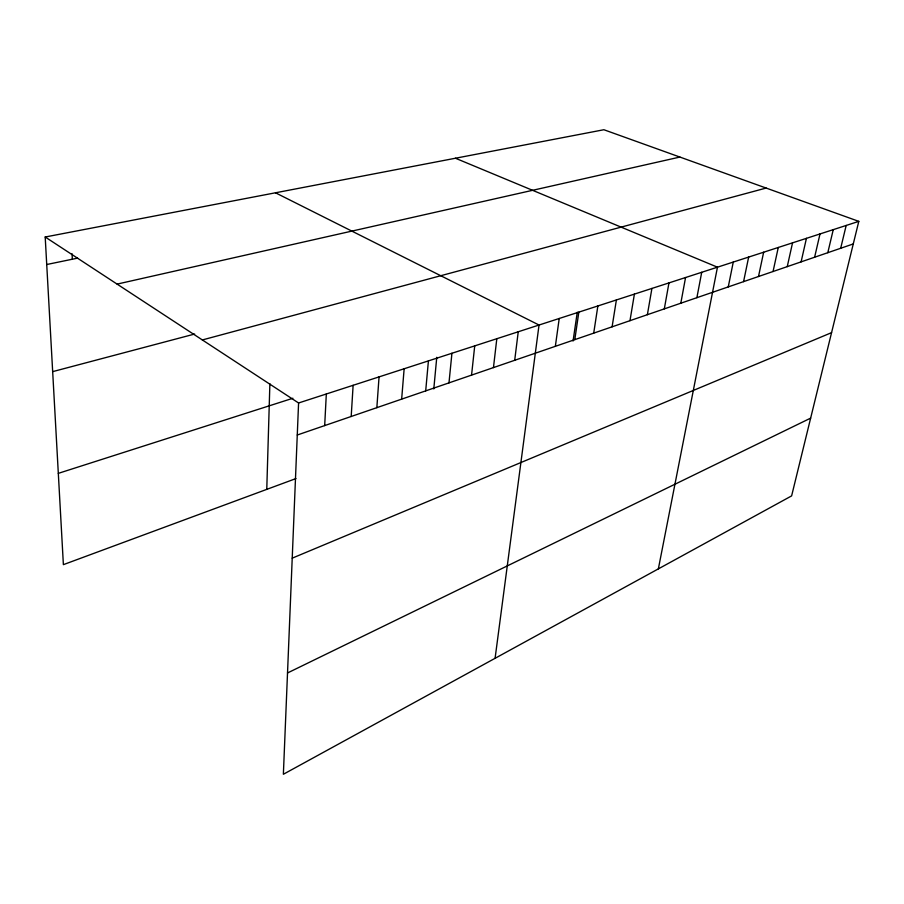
<?xml version="1.0" encoding="UTF-8"?>
<svg xmlns="http://www.w3.org/2000/svg" width="904" height="904" viewBox="0 0 904 904"><rect width="100%" height="100%" fill="white"/><g stroke="black" fill="none" stroke-linecap="round" stroke-linejoin="round"><path stroke-width="1.36" d="M266.77 489.369L269.878 383.714M45.2 237.006L298.58 402.981L283.37 774.265L791.621 495.889L858.8 221.367L603.883 129.735L45.2 237.006L63.382 564.65L295.958 478.566M324.683 425.592L326.321 393.986M351.193 416.484L353.125 385.296M376.844 407.67L379.058 376.889M401.658 399.139L404.144 368.764M425.694 390.878L428.417 360.888M433.796 388.946L436.768 357.283M448.983 382.878L451.932 353.261M471.56 375.115L474.724 345.882M493.46 367.589L496.816 338.717M514.704 360.289L518.241 331.768M495.087 658.304L539.033 325.033L275.483 192.789M555.35 346.322L559.226 318.479M573.068 341.011L577.272 312.242M574.797 339.644L578.831 312.129M593.713 333.147L597.872 305.947M612.098 326.819L616.392 299.947M629.975 320.683L634.405 294.116M647.377 314.694L651.92 288.432M664.316 308.874L668.96 282.907M680.814 303.213L685.56 277.528M696.882 297.687L701.719 272.285M658.361 568.876L717.46 267.188L455.446 158.234M728.262 286.907L733.268 262.058M743.574 281.641L748.659 257.075M758.501 276.511L763.654 252.205M773.056 271.505L778.276 247.47M787.248 266.635L792.537 242.848M801.102 261.877L806.436 238.34M814.617 257.233L820.007 233.944M827.804 252.691L833.251 229.65M840.686 248.272L846.178 225.458M287.517 672.971L810.651 418.123M292.218 558.163L831.567 332.649M297.258 435.016L853.274 243.944M298.58 402.981L858.8 221.367M58.319 473.357L292.885 398.257M202.349 339.949L766.151 188.055M52.669 371.634L194.654 334.039M117.102 284.105L679.898 157.059M46.725 264.522L77.575 258.137M72.083 253.787L72.331 259.222"/></g></svg>
